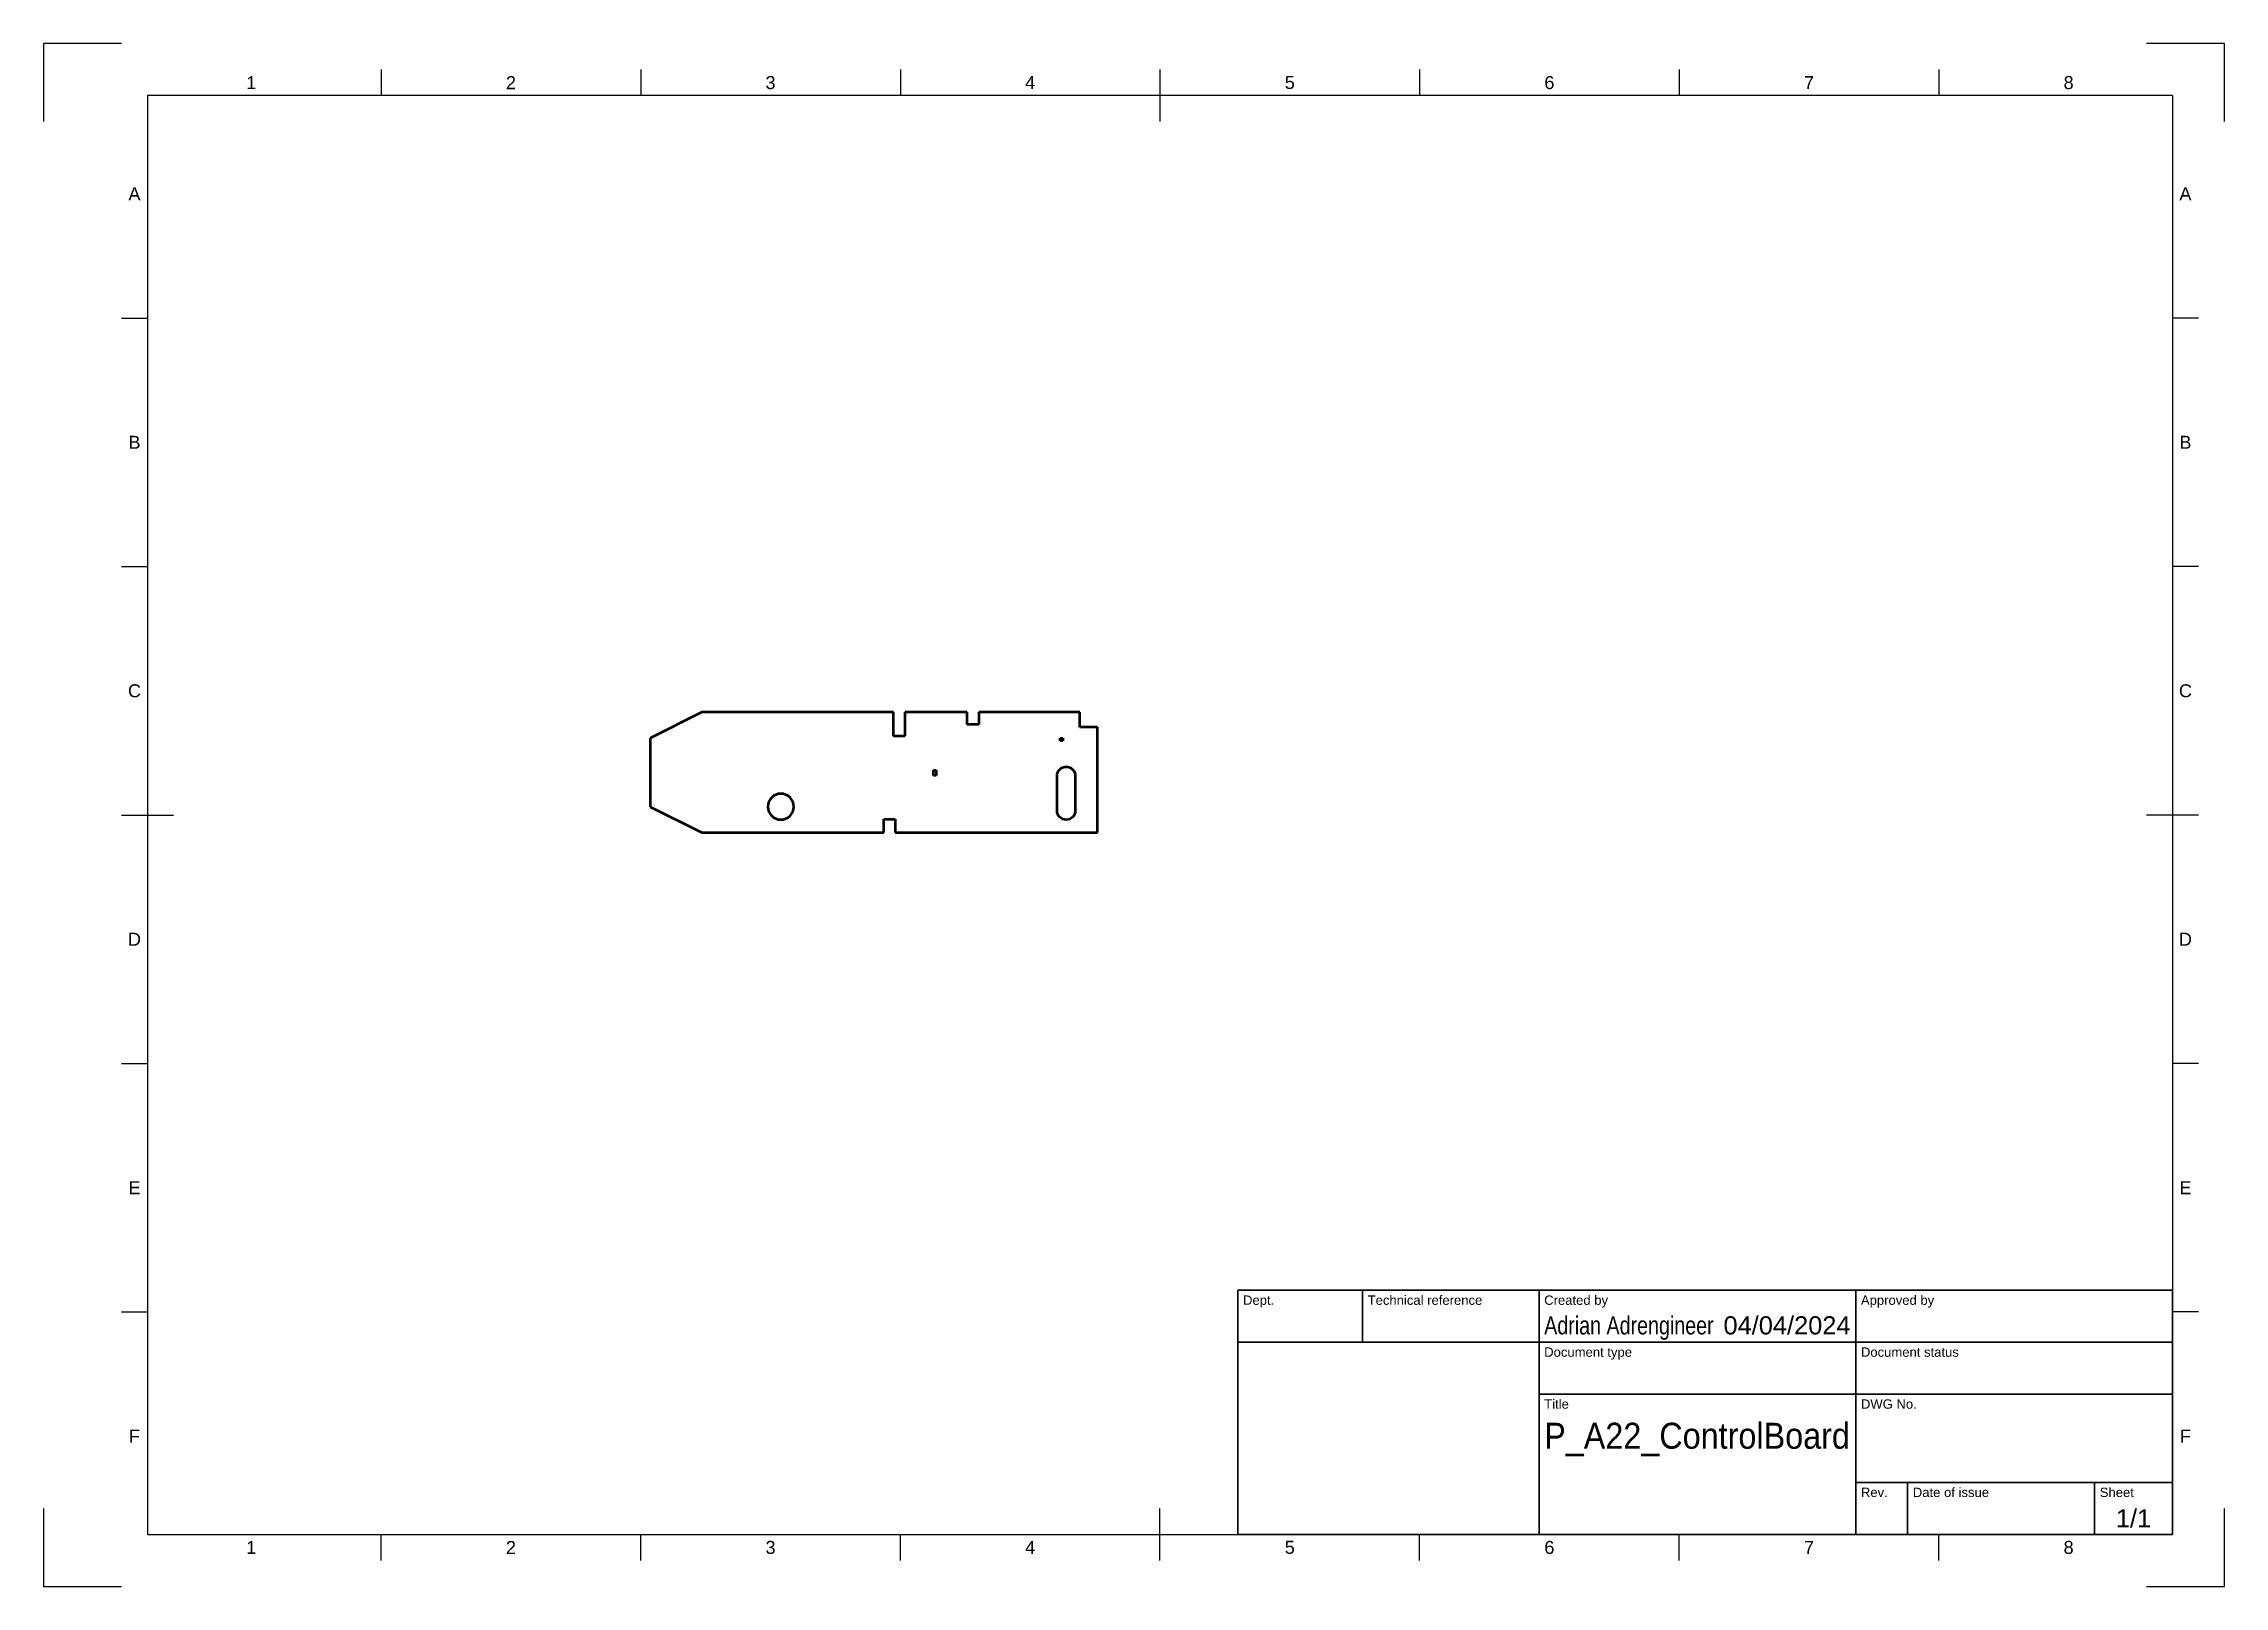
# Model space of a CAD drawing. Header units: millimetres. Extents: x 0 to 420, y 0 to 297.
import ezdxf
from ezdxf.enums import TextEntityAlignment as Align

# ---------------------------------------------------------------- set-up
doc = ezdxf.new("R2010")
doc.units = ezdxf.units.MM
doc.header["$LTSCALE"] = 0.75
for name, color, linetype, lineweight in [('BORDER', 7, 'Continuous', 25), ('TITLEBLOCK', 7, 'Continuous', 35), ('Visible', 7, 'Continuous', 50)]:
    doc.layers.add(name, color=color, linetype=linetype, lineweight=lineweight)
doc.styles.add('FusionTitle', font='arial.ttf')

# ---------------------------------------------------------------- blocks, each defined once
blk = doc.blocks.new('ISO_A3_SHEET')
at = {"layer": 'BORDER'}
for p, q in [((65, 292), (65, 287)), ((115, 292), (115, 287)), ((165, 292), (165, 287)), ((215, 292), (215, 282)), ((265, 292), (265, 287)), ((315, 292), (315, 287)), ((365, 292), (365, 287)), ((410, 287), (20, 287)), ((20, 287), (20, 10)), ((410, 287), (410, 10)), ((15, 244.16666), (20, 244.16666)), ((415, 244.16666), (410, 244.16666)), ((15, 196.33333), (20, 196.33333)), ((415, 196.33333), (410, 196.33333)), ((15, 148.5), (25, 148.5)), ((415, 148.5), (405, 148.5)), ((15, 100.66667), (20, 100.66667)), ((415, 100.66667), (410, 100.66667)), ((15, 52.83334), (20, 52.83334)), ((415, 52.83334), (410, 52.83334)), ((215, 5), (215, 15)), ((20, 10), (410, 10)), ((65, 5), (65, 10)), ((115, 5), (115, 10)), ((165, 5), (165, 10)), ((265, 5), (265, 10)), ((315, 5), (315, 10)), ((365, 5), (365, 10))]:
    blk.add_line(p, q, dxfattribs=at)
at = {"layer": 'Defpoints'}
for p, q in [((15, 297), (0, 297)), ((0, 297), (0, 282)), ((420, 297), (405, 297)), ((420, 282), (420, 297)), ((0, 15), (0, 0)), ((420, 0), (420, 15)), ((0, 0), (15, 0)), ((405, 0), (420, 0))]:
    blk.add_line(p, q, dxfattribs=at)
at = {"layer": 'BORDER', "style": 'FusionTitle'}
for s, p in [('1', (40, 289.5)), ('2', (90, 289.5)), ('3', (140, 289.5)), ('4', (190, 289.5)), ('5', (240, 289.5)), ('6', (290, 289.5)), ('7', (340, 289.5)), ('8', (390, 289.5)), ('A', (17.5, 268.08333)), ('A', (412.5, 268.08333)), ('B', (17.5, 220.25)), ('B', (412.5, 220.25)), ('C', (17.5, 172.41667)), ('C', (412.5, 172.41667)), ('D', (17.5, 124.58334)), ('D', (412.5, 124.58334)), ('E', (17.5, 76.75001)), ('E', (412.5, 76.75001)), ('F', (17.5, 28.91668)), ('F', (412.5, 28.91668)), ('1', (40, 7.5)), ('2', (90, 7.5)), ('3', (140, 7.5)), ('4', (190, 7.5)), ('5', (240, 7.5)), ('6', (290, 7.5)), ('7', (340, 7.5)), ('8', (390, 7.5))]:
    blk.add_text(s, height=2.5, dxfattribs=at).set_placement(p, align=Align.MIDDLE)
blk = doc.blocks.new('ISO_TITLEBLOCK')
at = {"layer": 'TITLEBLOCK'}
for p, q in [((0, 47), (-180, 47)), ((-180, 47), (-180, 0)), ((-156, 37), (-156, 47)), ((-122, 0), (-122, 47)), ((-61, 0), (-61, 47)), ((0, 0), (0, 47)), ((-180, 37), (0, 37)), ((-122, 27), (0, 27)), ((-61, 10), (0, 10)), ((-51, 0), (-51, 10)), ((-15, 0), (-15, 10)), ((-180, 0), (0, 0))]:
    blk.add_line(p, q, dxfattribs=at)
at = {"layer": 'TITLEBLOCK', "style": 'FusionTitle'}
for s, p in [('Dept.', (-179, 46)), ('Technical reference', (-155, 46)), ('Created by', (-121, 46)), ('Approved by', (-60, 46)), ('Document type', (-121, 36)), ('Document status', (-60, 36)), ('Title', (-121, 26)), ('DWG No.', (-60, 26)), ('Rev.', (-60, 9)), ('Date of issue', (-50, 9)), ('Sheet', (-14, 9))]:
    blk.add_text(s, height=1.8, dxfattribs=at).set_placement(p, align=Align.TOP_LEFT)
for tag, height, p in [('DEPT', 3.5, (-179, 42)), ('TECHNICAL_REFERENCE', 3.5, (-155, 42)), ('CREATED_BY', 3.5, (-121, 42)), ('APPROVED_BY', 3.5, (-60, 42)), ('DOCUMENT_TYPE', 3.5, (-121, 32)), ('DOCUMENT_STATUS', 3.5, (-60, 32)), ('TITLE_1', 5, (-121, 21.5)), ('TITLE_2', 5, (-121, 14)), ('TITLE_3', 5, (-121, 6.5)), ('DATE_OF_ISSUE', 3.5, (-50, 5))]:
    blk.add_attdef(tag, text='', height=height, dxfattribs=at).set_placement(p, align=Align.TOP_LEFT)
for tag, p in [('CREATED_DATE', (-62, 42)), ('APPROVED_DATE', (-0.99, 42))]:
    blk.add_attdef(tag, text='', height=3.5, dxfattribs=at).set_placement(p, align=Align.TOP_RIGHT)
for tag, height, p in [('DRAWING_NUMBER', 5, (-30.5, 19.75)), ('REV', 3.5, (-56, 4.85)), ('SHEET', 3.5, (-7.5, 4.85))]:
    blk.add_attdef(tag, text='', height=height, dxfattribs=at).set_placement(p, align=Align.TOP_CENTER)

msp = doc.modelspace()

# ---------------------------------------------------------------- linework, layer by layer
at = {"layer": 'Visible'}
for p, q in [((126.791757, 168.302057), (116.791757, 163.302057)), ((163.691757, 168.302057), (126.791757, 168.302057)), ((163.691757, 163.702057), (163.691757, 168.302057)), ((165.891757, 168.302057), (165.891757, 163.702057)), ((177.891757, 168.302057), (165.891757, 168.302057)), ((177.891757, 165.902057), (177.891757, 168.302057)), ((180.091757, 168.302057), (180.091757, 165.902057)), ((199.591757, 168.302057), (180.091757, 168.302057)), ((199.591757, 165.402057), (199.591757, 168.302057)), ((180.091757, 165.902057), (177.891757, 165.902057)), ((202.991757, 165.402057), (199.591757, 165.402057)), ((202.991757, 145.102057), (202.991757, 165.402057)), ((116.791757, 163.302057), (116.791757, 150.102057)), ((165.891757, 163.702057), (163.691757, 163.702057)), ((195.791757, 163.302057), (196.291757, 163.302057)), ((195.791757, 162.802057), (195.791757, 163.302057)), ((196.291757, 162.802057), (195.791757, 162.802057)), ((196.291757, 163.302057), (196.291757, 162.802057)), ((171.391757, 157.102057), (171.891757, 157.102057)), ((171.391757, 156.102057), (171.391757, 157.102057)), ((171.891757, 156.102057), (171.391757, 156.102057)), ((171.891757, 157.102057), (171.891757, 156.102057)), ((195.191757, 149.333882), (195.191757, 156.033882)), ((198.691757, 156.033882), (198.691757, 149.333882)), ((116.791757, 150.102057), (126.791757, 145.102057)), ((161.791757, 147.702057), (163.991757, 147.702057)), ((161.791757, 145.102057), (161.791757, 147.702057)), ((163.991757, 147.702057), (163.991757, 145.102057)), ((126.791757, 145.102057), (161.791757, 145.102057)), ((163.991757, 145.102057), (202.991757, 145.102057))]:
    msp.add_line(p, q, dxfattribs=at)
at = {"layer": 'Visible', "extrusion": (0, 0, -1)}
msp.add_circle((-141.991757, 150.102057), 2.5, dxfattribs=at)
for centre, start, end in [((-196.941757, 156.033882), 0, 180), ((-196.941757, 149.333882), 180, 0)]:
    msp.add_arc(centre, 1.75, start, end, dxfattribs=at)

# ---------------------------------------------------------------- block references
at = {"layer": 'BORDER'}
msp.add_blockref('ISO_A3_SHEET', (0, 0), dxfattribs=at)
at = {"layer": 'TITLEBLOCK'}
ref = msp.add_blockref('ISO_TITLEBLOCK', (410, 10), dxfattribs=at)
ref.add_attrib('CREATED_DATE', '04/04/2024', dxfattribs={"height": 3.5, "style": 'FusionTitle'}).set_placement((348, 52), align=Align.TOP_RIGHT)
ref.add_attrib('SHEET', '1/1', dxfattribs={"height": 3.5, "style": 'FusionTitle'}).set_placement((402.5, 14.85), align=Align.TOP_CENTER)
ref.add_attrib('TITLE_1', 'P_A22_ControlBoard', dxfattribs={"height": 5, "style": 'FusionTitle', "width": 0.892131}).set_placement((289, 31.5), align=Align.TOP_LEFT)
ref.add_attrib('CREATED_BY', 'Adrian Adrengineer', dxfattribs={"height": 3.5, "style": 'FusionTitle', "width": 0.774687}).set_placement((289, 52), align=Align.TOP_LEFT)

doc.saveas('drawing.dxf')
